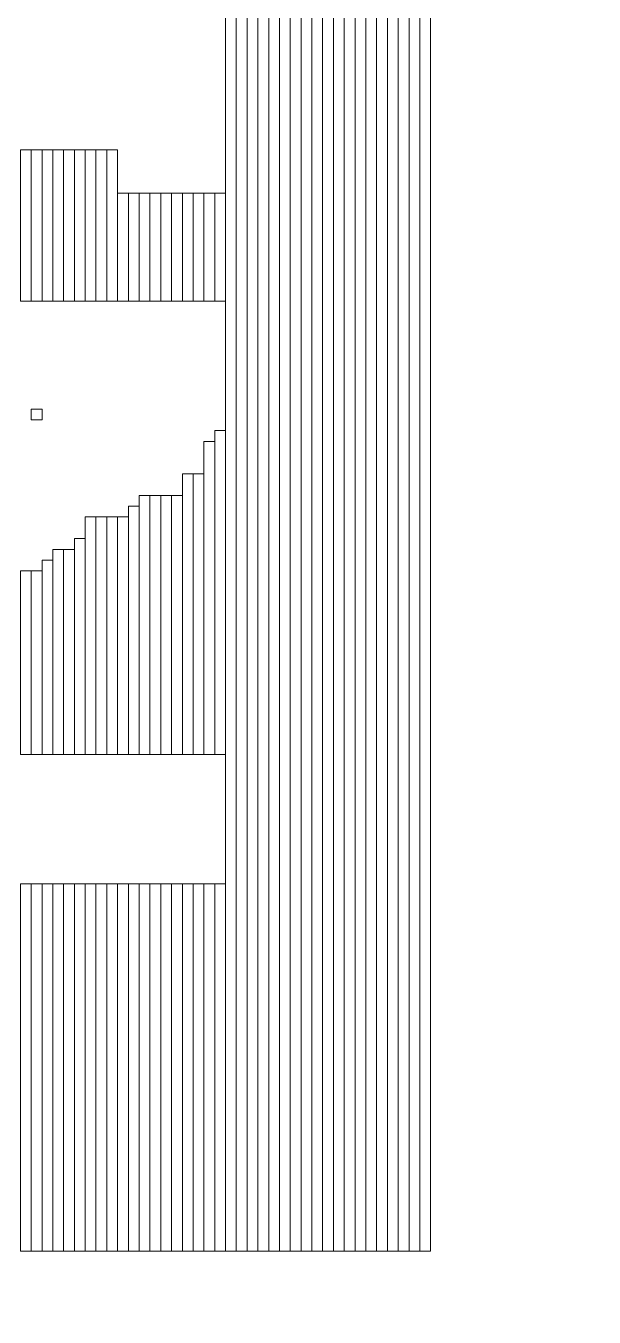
# Model space of a CAD drawing. Header units: millimetres. Extents: x -86 to 67, y -55 to 52.
# Drawn here: x -41.678 to -40.34, y 25.809 to 28.847 of the extents above; entities that cross this region are included whole.
import ezdxf

# ---------------------------------------------------------------- set-up
doc = ezdxf.new("R2010")
doc.units = ezdxf.units.MM
doc.header["$MEASUREMENT"] = 0
doc.layers.add('BG_OUTLINE', color=7, linetype='Continuous')
doc.layers.add('MA_PEN3', color=7, linetype='Continuous')

msp = doc.modelspace()

# ---------------------------------------------------------------- linework, layer by layer
at = {"layer": 'BG_OUTLINE', "color": 3, "lineweight": 9}
msp.add_open_spline([(-60.0926, 34.7331), (-60.0926, 34.7331), (63.7724, 34.7331), (63.7724, 34.7331), (63.7724, 34.7331), (64.585, 34.7336), (65.3646, 34.4113), (65.9396, 33.837), (65.9396, 33.837), (66.5146, 33.2627), (66.8379, 32.4797), (66.8384, 31.667), (66.8384, 31.667), (66.8384, 31.667), (66.8412, -52.28), (66.8412, -52.28), (66.8412, -52.28), (66.8412, -52.28), (66.8384, -52.1933), (66.8384, -52.1933), (66.8384, -52.1933), (66.8389, -53.006), (66.5166, -53.7856), (65.9424, -54.3606), (65.9424, -54.3606), (65.3681, -54.9356), (64.585, -55.2589), (63.7724, -55.2594), (63.7724, -55.2594), (63.7724, -55.2594), (-60.1869, -55.2594), (-60.1869, -55.2594), (-60.1869, -55.2594), (-60.1869, -55.2594), (-60.0853, -55.2518), (-60.0853, -55.2518), (-60.0853, -55.2518), (-60.8979, -55.2523), (-61.6775, -54.9299), (-62.2525, -54.3557), (-62.2525, -54.3557), (-62.8275, -53.7814), (-63.1508, -52.9984), (-63.1513, -52.1857), (-63.1513, -52.1857), (-63.1513, -52.1857), (-63.1587, 31.667), (-63.1587, 31.667), (-63.1587, 31.667), (-63.1592, 32.4797), (-62.8369, 33.2593), (-62.2626, 33.8343), (-62.2626, 33.8343), (-61.6883, 34.4093), (-60.9053, 34.7326), (-60.0926, 34.7331)], degree=3, knots=[0, 0, 0, 0, 0.071429, 0.071429, 0.071429, 0.071429, 0.142857, 0.142857, 0.142857, 0.142857, 0.214286, 0.214286, 0.214286, 0.214286, 0.285714, 0.285714, 0.285714, 0.285714, 0.357143, 0.357143, 0.357143, 0.357143, 0.428571, 0.428571, 0.428571, 0.428571, 0.5, 0.5, 0.5, 0.5, 0.571429, 0.571429, 0.571429, 0.571429, 0.642857, 0.642857, 0.642857, 0.642857, 0.714286, 0.714286, 0.714286, 0.714286, 0.785714, 0.785714, 0.785714, 0.785714, 0.857143, 0.857143, 0.857143, 0.857143, 0.928571, 0.928571, 0.928571, 0.928571, 1, 1, 1, 1], dxfattribs=at)
at = {"layer": 'MA_PEN3', "color": 5, "lineweight": 9}
for points in [[(-41.208, 34.2959), (-41.208, 34.2959), (-41.1826, 34.2959), (-41.1826, 34.2959), (-41.1826, 34.2959), (-41.1826, 34.2959), (-41.1826, 25.9647), (-41.1826, 25.9647), (-41.1826, 25.9647), (-41.1826, 25.9647), (-41.208, 25.9647), (-41.208, 25.9647), (-41.208, 25.9647), (-41.208, 25.9647), (-41.208, 34.2959), (-41.208, 34.2959)], [(-41.1826, 34.2959), (-41.1826, 34.2959), (-41.1572, 34.2959), (-41.1572, 34.2959), (-41.1572, 34.2959), (-41.1572, 34.2959), (-41.1572, 25.9647), (-41.1572, 25.9647), (-41.1572, 25.9647), (-41.1572, 25.9647), (-41.1826, 25.9647), (-41.1826, 25.9647), (-41.1826, 25.9647), (-41.1826, 25.9647), (-41.1826, 34.2959), (-41.1826, 34.2959)], [(-41.1572, 34.2959), (-41.1572, 34.2959), (-41.1318, 34.2959), (-41.1318, 34.2959), (-41.1318, 34.2959), (-41.1318, 34.2959), (-41.1318, 25.9647), (-41.1318, 25.9647), (-41.1318, 25.9647), (-41.1318, 25.9647), (-41.1572, 25.9647), (-41.1572, 25.9647), (-41.1572, 25.9647), (-41.1572, 25.9647), (-41.1572, 34.2959), (-41.1572, 34.2959)], [(-41.1318, 34.2959), (-41.1318, 34.2959), (-41.1064, 34.2959), (-41.1064, 34.2959), (-41.1064, 34.2959), (-41.1064, 34.2959), (-41.1064, 25.9647), (-41.1064, 25.9647), (-41.1064, 25.9647), (-41.1064, 25.9647), (-41.1318, 25.9647), (-41.1318, 25.9647), (-41.1318, 25.9647), (-41.1318, 25.9647), (-41.1318, 34.2959), (-41.1318, 34.2959)], [(-41.1064, 34.2959), (-41.1064, 34.2959), (-41.081, 34.2959), (-41.081, 34.2959), (-41.081, 34.2959), (-41.081, 34.2959), (-41.081, 25.9647), (-41.081, 25.9647), (-41.081, 25.9647), (-41.081, 25.9647), (-41.1064, 25.9647), (-41.1064, 25.9647), (-41.1064, 25.9647), (-41.1064, 25.9647), (-41.1064, 34.2959), (-41.1064, 34.2959)], [(-41.081, 34.2959), (-41.081, 34.2959), (-41.0556, 34.2959), (-41.0556, 34.2959), (-41.0556, 34.2959), (-41.0556, 34.2959), (-41.0556, 25.9647), (-41.0556, 25.9647), (-41.0556, 25.9647), (-41.0556, 25.9647), (-41.081, 25.9647), (-41.081, 25.9647), (-41.081, 25.9647), (-41.081, 25.9647), (-41.081, 34.2959), (-41.081, 34.2959)], [(-41.0556, 34.2959), (-41.0556, 34.2959), (-41.0302, 34.2959), (-41.0302, 34.2959), (-41.0302, 34.2959), (-41.0302, 34.2959), (-41.0302, 25.9647), (-41.0302, 25.9647), (-41.0302, 25.9647), (-41.0302, 25.9647), (-41.0556, 25.9647), (-41.0556, 25.9647), (-41.0556, 25.9647), (-41.0556, 25.9647), (-41.0556, 34.2959), (-41.0556, 34.2959)], [(-41.0302, 34.2959), (-41.0302, 34.2959), (-41.0048, 34.2959), (-41.0048, 34.2959), (-41.0048, 34.2959), (-41.0048, 34.2959), (-41.0048, 25.9647), (-41.0048, 25.9647), (-41.0048, 25.9647), (-41.0048, 25.9647), (-41.0302, 25.9647), (-41.0302, 25.9647), (-41.0302, 25.9647), (-41.0302, 25.9647), (-41.0302, 34.2959), (-41.0302, 34.2959)], [(-41.0048, 34.2959), (-41.0048, 34.2959), (-40.9794, 34.2959), (-40.9794, 34.2959), (-40.9794, 34.2959), (-40.9794, 34.2959), (-40.9794, 25.9647), (-40.9794, 25.9647), (-40.9794, 25.9647), (-40.9794, 25.9647), (-41.0048, 25.9647), (-41.0048, 25.9647), (-41.0048, 25.9647), (-41.0048, 25.9647), (-41.0048, 34.2959), (-41.0048, 34.2959)], [(-40.9794, 34.2959), (-40.9794, 34.2959), (-40.954, 34.2959), (-40.954, 34.2959), (-40.954, 34.2959), (-40.954, 34.2959), (-40.954, 25.9647), (-40.954, 25.9647), (-40.954, 25.9647), (-40.954, 25.9647), (-40.9794, 25.9647), (-40.9794, 25.9647), (-40.9794, 25.9647), (-40.9794, 25.9647), (-40.9794, 34.2959), (-40.9794, 34.2959)], [(-40.954, 34.2959), (-40.954, 34.2959), (-40.9286, 34.2959), (-40.9286, 34.2959), (-40.9286, 34.2959), (-40.9286, 34.2959), (-40.9286, 25.9647), (-40.9286, 25.9647), (-40.9286, 25.9647), (-40.9286, 25.9647), (-40.954, 25.9647), (-40.954, 25.9647), (-40.954, 25.9647), (-40.954, 25.9647), (-40.954, 34.2959), (-40.954, 34.2959)], [(-40.9286, 34.2959), (-40.9286, 34.2959), (-40.9032, 34.2959), (-40.9032, 34.2959), (-40.9032, 34.2959), (-40.9032, 34.2959), (-40.9032, 25.9647), (-40.9032, 25.9647), (-40.9032, 25.9647), (-40.9032, 25.9647), (-40.9286, 25.9647), (-40.9286, 25.9647), (-40.9286, 25.9647), (-40.9286, 25.9647), (-40.9286, 34.2959), (-40.9286, 34.2959)], [(-40.9032, 34.2959), (-40.9032, 34.2959), (-40.8778, 34.2959), (-40.8778, 34.2959), (-40.8778, 34.2959), (-40.8778, 34.2959), (-40.8778, 25.9647), (-40.8778, 25.9647), (-40.8778, 25.9647), (-40.8778, 25.9647), (-40.9032, 25.9647), (-40.9032, 25.9647), (-40.9032, 25.9647), (-40.9032, 25.9647), (-40.9032, 34.2959), (-40.9032, 34.2959)], [(-40.8778, 34.2959), (-40.8778, 34.2959), (-40.8524, 34.2959), (-40.8524, 34.2959), (-40.8524, 34.2959), (-40.8524, 34.2959), (-40.8524, 25.9647), (-40.8524, 25.9647), (-40.8524, 25.9647), (-40.8524, 25.9647), (-40.8778, 25.9647), (-40.8778, 25.9647), (-40.8778, 25.9647), (-40.8778, 25.9647), (-40.8778, 34.2959), (-40.8778, 34.2959)], [(-40.8524, 34.2959), (-40.8524, 34.2959), (-40.827, 34.2959), (-40.827, 34.2959), (-40.827, 34.2959), (-40.827, 34.2959), (-40.827, 25.9647), (-40.827, 25.9647), (-40.827, 25.9647), (-40.827, 25.9647), (-40.8524, 25.9647), (-40.8524, 25.9647), (-40.8524, 25.9647), (-40.8524, 25.9647), (-40.8524, 34.2959), (-40.8524, 34.2959)], [(-40.827, 34.2959), (-40.827, 34.2959), (-40.8016, 34.2959), (-40.8016, 34.2959), (-40.8016, 34.2959), (-40.8016, 34.2959), (-40.8016, 25.9647), (-40.8016, 25.9647), (-40.8016, 25.9647), (-40.8016, 25.9647), (-40.827, 25.9647), (-40.827, 25.9647), (-40.827, 25.9647), (-40.827, 25.9647), (-40.827, 34.2959), (-40.827, 34.2959)], [(-40.8016, 34.2959), (-40.8016, 34.2959), (-40.7762, 34.2959), (-40.7762, 34.2959), (-40.7762, 34.2959), (-40.7762, 34.2959), (-40.7762, 25.9647), (-40.7762, 25.9647), (-40.7762, 25.9647), (-40.7762, 25.9647), (-40.8016, 25.9647), (-40.8016, 25.9647), (-40.8016, 25.9647), (-40.8016, 25.9647), (-40.8016, 34.2959), (-40.8016, 34.2959)], [(-40.7762, 34.2959), (-40.7762, 34.2959), (-40.7508, 34.2959), (-40.7508, 34.2959), (-40.7508, 34.2959), (-40.7508, 34.2959), (-40.7508, 25.9647), (-40.7508, 25.9647), (-40.7508, 25.9647), (-40.7508, 25.9647), (-40.7762, 25.9647), (-40.7762, 25.9647), (-40.7762, 25.9647), (-40.7762, 25.9647), (-40.7762, 34.2959), (-40.7762, 34.2959)], [(-40.7508, 34.2959), (-40.7508, 34.2959), (-40.7254, 34.2959), (-40.7254, 34.2959), (-40.7254, 34.2959), (-40.7254, 34.2959), (-40.7254, 25.9647), (-40.7254, 25.9647), (-40.7254, 25.9647), (-40.7254, 25.9647), (-40.7508, 25.9647), (-40.7508, 25.9647), (-40.7508, 25.9647), (-40.7508, 25.9647), (-40.7508, 34.2959), (-40.7508, 34.2959)], [(-41.6906, 28.5555), (-41.6906, 28.5555), (-41.6652, 28.5555), (-41.6652, 28.5555), (-41.6652, 28.5555), (-41.6652, 28.5555), (-41.6652, 28.1999), (-41.6652, 28.1999), (-41.6652, 28.1999), (-41.6652, 28.1999), (-41.6906, 28.1999), (-41.6906, 28.1999), (-41.6906, 28.1999), (-41.6906, 28.1999), (-41.6906, 28.5555), (-41.6906, 28.5555)], [(-41.6652, 28.5555), (-41.6652, 28.5555), (-41.6398, 28.5555), (-41.6398, 28.5555), (-41.6398, 28.5555), (-41.6398, 28.5555), (-41.6398, 28.1999), (-41.6398, 28.1999), (-41.6398, 28.1999), (-41.6398, 28.1999), (-41.6652, 28.1999), (-41.6652, 28.1999), (-41.6652, 28.1999), (-41.6652, 28.1999), (-41.6652, 28.5555), (-41.6652, 28.5555)], [(-41.6398, 28.5555), (-41.6398, 28.5555), (-41.6144, 28.5555), (-41.6144, 28.5555), (-41.6144, 28.5555), (-41.6144, 28.5555), (-41.6144, 28.1999), (-41.6144, 28.1999), (-41.6144, 28.1999), (-41.6144, 28.1999), (-41.6398, 28.1999), (-41.6398, 28.1999), (-41.6398, 28.1999), (-41.6398, 28.1999), (-41.6398, 28.5555), (-41.6398, 28.5555)], [(-41.6144, 28.5555), (-41.6144, 28.5555), (-41.589, 28.5555), (-41.589, 28.5555), (-41.589, 28.5555), (-41.589, 28.5555), (-41.589, 28.1999), (-41.589, 28.1999), (-41.589, 28.1999), (-41.589, 28.1999), (-41.6144, 28.1999), (-41.6144, 28.1999), (-41.6144, 28.1999), (-41.6144, 28.1999), (-41.6144, 28.5555), (-41.6144, 28.5555)], [(-41.589, 28.5555), (-41.589, 28.5555), (-41.5636, 28.5555), (-41.5636, 28.5555), (-41.5636, 28.5555), (-41.5636, 28.5555), (-41.5636, 28.1999), (-41.5636, 28.1999), (-41.5636, 28.1999), (-41.5636, 28.1999), (-41.589, 28.1999), (-41.589, 28.1999), (-41.589, 28.1999), (-41.589, 28.1999), (-41.589, 28.5555), (-41.589, 28.5555)], [(-41.5636, 28.5555), (-41.5636, 28.5555), (-41.5382, 28.5555), (-41.5382, 28.5555), (-41.5382, 28.5555), (-41.5382, 28.5555), (-41.5382, 28.1999), (-41.5382, 28.1999), (-41.5382, 28.1999), (-41.5382, 28.1999), (-41.5636, 28.1999), (-41.5636, 28.1999), (-41.5636, 28.1999), (-41.5636, 28.1999), (-41.5636, 28.5555), (-41.5636, 28.5555)], [(-41.5382, 28.5555), (-41.5382, 28.5555), (-41.5128, 28.5555), (-41.5128, 28.5555), (-41.5128, 28.5555), (-41.5128, 28.5555), (-41.5128, 28.1999), (-41.5128, 28.1999), (-41.5128, 28.1999), (-41.5128, 28.1999), (-41.5382, 28.1999), (-41.5382, 28.1999), (-41.5382, 28.1999), (-41.5382, 28.1999), (-41.5382, 28.5555), (-41.5382, 28.5555)], [(-41.5128, 28.5555), (-41.5128, 28.5555), (-41.4874, 28.5555), (-41.4874, 28.5555), (-41.4874, 28.5555), (-41.4874, 28.5555), (-41.4874, 28.1999), (-41.4874, 28.1999), (-41.4874, 28.1999), (-41.4874, 28.1999), (-41.5128, 28.1999), (-41.5128, 28.1999), (-41.5128, 28.1999), (-41.5128, 28.1999), (-41.5128, 28.5555), (-41.5128, 28.5555)], [(-41.4874, 28.5555), (-41.4874, 28.5555), (-41.462, 28.5555), (-41.462, 28.5555), (-41.462, 28.5555), (-41.462, 28.5555), (-41.462, 28.1999), (-41.462, 28.1999), (-41.462, 28.1999), (-41.462, 28.1999), (-41.4874, 28.1999), (-41.4874, 28.1999), (-41.4874, 28.1999), (-41.4874, 28.1999), (-41.4874, 28.5555), (-41.4874, 28.5555)], [(-41.462, 28.4539), (-41.462, 28.4539), (-41.4366, 28.4539), (-41.4366, 28.4539), (-41.4366, 28.4539), (-41.4366, 28.4539), (-41.4366, 28.1999), (-41.4366, 28.1999), (-41.4366, 28.1999), (-41.4366, 28.1999), (-41.462, 28.1999), (-41.462, 28.1999), (-41.462, 28.1999), (-41.462, 28.1999), (-41.462, 28.4539), (-41.462, 28.4539)], [(-41.4366, 28.4539), (-41.4366, 28.4539), (-41.4112, 28.4539), (-41.4112, 28.4539), (-41.4112, 28.4539), (-41.4112, 28.4539), (-41.4112, 28.1999), (-41.4112, 28.1999), (-41.4112, 28.1999), (-41.4112, 28.1999), (-41.4366, 28.1999), (-41.4366, 28.1999), (-41.4366, 28.1999), (-41.4366, 28.1999), (-41.4366, 28.4539), (-41.4366, 28.4539)], [(-41.4112, 28.4539), (-41.4112, 28.4539), (-41.3858, 28.4539), (-41.3858, 28.4539), (-41.3858, 28.4539), (-41.3858, 28.4539), (-41.3858, 28.1999), (-41.3858, 28.1999), (-41.3858, 28.1999), (-41.3858, 28.1999), (-41.4112, 28.1999), (-41.4112, 28.1999), (-41.4112, 28.1999), (-41.4112, 28.1999), (-41.4112, 28.4539), (-41.4112, 28.4539)], [(-41.3858, 28.4539), (-41.3858, 28.4539), (-41.3604, 28.4539), (-41.3604, 28.4539), (-41.3604, 28.4539), (-41.3604, 28.4539), (-41.3604, 28.1999), (-41.3604, 28.1999), (-41.3604, 28.1999), (-41.3604, 28.1999), (-41.3858, 28.1999), (-41.3858, 28.1999), (-41.3858, 28.1999), (-41.3858, 28.1999), (-41.3858, 28.4539), (-41.3858, 28.4539)], [(-41.3604, 28.4539), (-41.3604, 28.4539), (-41.335, 28.4539), (-41.335, 28.4539), (-41.335, 28.4539), (-41.335, 28.4539), (-41.335, 28.1999), (-41.335, 28.1999), (-41.335, 28.1999), (-41.335, 28.1999), (-41.3604, 28.1999), (-41.3604, 28.1999), (-41.3604, 28.1999), (-41.3604, 28.1999), (-41.3604, 28.4539), (-41.3604, 28.4539)], [(-41.335, 28.4539), (-41.335, 28.4539), (-41.3096, 28.4539), (-41.3096, 28.4539), (-41.3096, 28.4539), (-41.3096, 28.4539), (-41.3096, 28.1999), (-41.3096, 28.1999), (-41.3096, 28.1999), (-41.3096, 28.1999), (-41.335, 28.1999), (-41.335, 28.1999), (-41.335, 28.1999), (-41.335, 28.1999), (-41.335, 28.4539), (-41.335, 28.4539)], [(-41.3096, 28.4539), (-41.3096, 28.4539), (-41.2842, 28.4539), (-41.2842, 28.4539), (-41.2842, 28.4539), (-41.2842, 28.4539), (-41.2842, 28.1999), (-41.2842, 28.1999), (-41.2842, 28.1999), (-41.2842, 28.1999), (-41.3096, 28.1999), (-41.3096, 28.1999), (-41.3096, 28.1999), (-41.3096, 28.1999), (-41.3096, 28.4539), (-41.3096, 28.4539)], [(-41.2842, 28.4539), (-41.2842, 28.4539), (-41.2588, 28.4539), (-41.2588, 28.4539), (-41.2588, 28.4539), (-41.2588, 28.4539), (-41.2588, 28.1999), (-41.2588, 28.1999), (-41.2588, 28.1999), (-41.2588, 28.1999), (-41.2842, 28.1999), (-41.2842, 28.1999), (-41.2842, 28.1999), (-41.2842, 28.1999), (-41.2842, 28.4539), (-41.2842, 28.4539)], [(-41.2588, 28.4539), (-41.2588, 28.4539), (-41.2334, 28.4539), (-41.2334, 28.4539), (-41.2334, 28.4539), (-41.2334, 28.4539), (-41.2334, 28.1999), (-41.2334, 28.1999), (-41.2334, 28.1999), (-41.2334, 28.1999), (-41.2588, 28.1999), (-41.2588, 28.1999), (-41.2588, 28.1999), (-41.2588, 28.1999), (-41.2588, 28.4539), (-41.2588, 28.4539)], [(-41.2334, 28.4539), (-41.2334, 28.4539), (-41.208, 28.4539), (-41.208, 28.4539), (-41.208, 28.4539), (-41.208, 28.4539), (-41.208, 28.1999), (-41.208, 28.1999), (-41.208, 28.1999), (-41.208, 28.1999), (-41.2334, 28.1999), (-41.2334, 28.1999), (-41.2334, 28.1999), (-41.2334, 28.1999), (-41.2334, 28.4539), (-41.2334, 28.4539)], [(-41.6652, 27.9459), (-41.6652, 27.9459), (-41.6398, 27.9459), (-41.6398, 27.9459), (-41.6398, 27.9459), (-41.6398, 27.9459), (-41.6398, 27.9205), (-41.6398, 27.9205), (-41.6398, 27.9205), (-41.6398, 27.9205), (-41.6652, 27.9205), (-41.6652, 27.9205), (-41.6652, 27.9205), (-41.6652, 27.9205), (-41.6652, 27.9459), (-41.6652, 27.9459)], [(-41.2334, 27.8951), (-41.2334, 27.8951), (-41.208, 27.8951), (-41.208, 27.8951), (-41.208, 27.8951), (-41.208, 27.8951), (-41.208, 27.1331), (-41.208, 27.1331), (-41.208, 27.1331), (-41.208, 27.1331), (-41.2334, 27.1331), (-41.2334, 27.1331), (-41.2334, 27.1331), (-41.2334, 27.1331), (-41.2334, 27.8951), (-41.2334, 27.8951)], [(-41.2588, 27.8697), (-41.2588, 27.8697), (-41.2334, 27.8697), (-41.2334, 27.8697), (-41.2334, 27.8697), (-41.2334, 27.8697), (-41.2334, 27.1331), (-41.2334, 27.1331), (-41.2334, 27.1331), (-41.2334, 27.1331), (-41.2588, 27.1331), (-41.2588, 27.1331), (-41.2588, 27.1331), (-41.2588, 27.1331), (-41.2588, 27.8697), (-41.2588, 27.8697)], [(-41.3096, 27.7935), (-41.3096, 27.7935), (-41.2842, 27.7935), (-41.2842, 27.7935), (-41.2842, 27.7935), (-41.2842, 27.7935), (-41.2842, 27.1331), (-41.2842, 27.1331), (-41.2842, 27.1331), (-41.2842, 27.1331), (-41.3096, 27.1331), (-41.3096, 27.1331), (-41.3096, 27.1331), (-41.3096, 27.1331), (-41.3096, 27.7935), (-41.3096, 27.7935)], [(-41.2842, 27.7935), (-41.2842, 27.7935), (-41.2588, 27.7935), (-41.2588, 27.7935), (-41.2588, 27.7935), (-41.2588, 27.7935), (-41.2588, 27.1331), (-41.2588, 27.1331), (-41.2588, 27.1331), (-41.2588, 27.1331), (-41.2842, 27.1331), (-41.2842, 27.1331), (-41.2842, 27.1331), (-41.2842, 27.1331), (-41.2842, 27.7935), (-41.2842, 27.7935)], [(-41.4112, 27.7427), (-41.4112, 27.7427), (-41.3858, 27.7427), (-41.3858, 27.7427), (-41.3858, 27.7427), (-41.3858, 27.7427), (-41.3858, 27.1331), (-41.3858, 27.1331), (-41.3858, 27.1331), (-41.3858, 27.1331), (-41.4112, 27.1331), (-41.4112, 27.1331), (-41.4112, 27.1331), (-41.4112, 27.1331), (-41.4112, 27.7427), (-41.4112, 27.7427)], [(-41.3858, 27.7427), (-41.3858, 27.7427), (-41.3604, 27.7427), (-41.3604, 27.7427), (-41.3604, 27.7427), (-41.3604, 27.7427), (-41.3604, 27.1331), (-41.3604, 27.1331), (-41.3604, 27.1331), (-41.3604, 27.1331), (-41.3858, 27.1331), (-41.3858, 27.1331), (-41.3858, 27.1331), (-41.3858, 27.1331), (-41.3858, 27.7427), (-41.3858, 27.7427)], [(-41.3604, 27.7427), (-41.3604, 27.7427), (-41.335, 27.7427), (-41.335, 27.7427), (-41.335, 27.7427), (-41.335, 27.7427), (-41.335, 27.1331), (-41.335, 27.1331), (-41.335, 27.1331), (-41.335, 27.1331), (-41.3604, 27.1331), (-41.3604, 27.1331), (-41.3604, 27.1331), (-41.3604, 27.1331), (-41.3604, 27.7427), (-41.3604, 27.7427)], [(-41.335, 27.7427), (-41.335, 27.7427), (-41.3096, 27.7427), (-41.3096, 27.7427), (-41.3096, 27.7427), (-41.3096, 27.7427), (-41.3096, 27.1331), (-41.3096, 27.1331), (-41.3096, 27.1331), (-41.3096, 27.1331), (-41.335, 27.1331), (-41.335, 27.1331), (-41.335, 27.1331), (-41.335, 27.1331), (-41.335, 27.7427), (-41.335, 27.7427)], [(-41.4366, 27.7173), (-41.4366, 27.7173), (-41.4112, 27.7173), (-41.4112, 27.7173), (-41.4112, 27.7173), (-41.4112, 27.7173), (-41.4112, 27.1331), (-41.4112, 27.1331), (-41.4112, 27.1331), (-41.4112, 27.1331), (-41.4366, 27.1331), (-41.4366, 27.1331), (-41.4366, 27.1331), (-41.4366, 27.1331), (-41.4366, 27.7173), (-41.4366, 27.7173)], [(-41.5382, 27.6919), (-41.5382, 27.6919), (-41.5128, 27.6919), (-41.5128, 27.6919), (-41.5128, 27.6919), (-41.5128, 27.6919), (-41.5128, 27.1331), (-41.5128, 27.1331), (-41.5128, 27.1331), (-41.5128, 27.1331), (-41.5382, 27.1331), (-41.5382, 27.1331), (-41.5382, 27.1331), (-41.5382, 27.1331), (-41.5382, 27.6919), (-41.5382, 27.6919)], [(-41.5128, 27.6919), (-41.5128, 27.6919), (-41.4874, 27.6919), (-41.4874, 27.6919), (-41.4874, 27.6919), (-41.4874, 27.6919), (-41.4874, 27.1331), (-41.4874, 27.1331), (-41.4874, 27.1331), (-41.4874, 27.1331), (-41.5128, 27.1331), (-41.5128, 27.1331), (-41.5128, 27.1331), (-41.5128, 27.1331), (-41.5128, 27.6919), (-41.5128, 27.6919)], [(-41.4874, 27.6919), (-41.4874, 27.6919), (-41.462, 27.6919), (-41.462, 27.6919), (-41.462, 27.6919), (-41.462, 27.6919), (-41.462, 27.1331), (-41.462, 27.1331), (-41.462, 27.1331), (-41.462, 27.1331), (-41.4874, 27.1331), (-41.4874, 27.1331), (-41.4874, 27.1331), (-41.4874, 27.1331), (-41.4874, 27.6919), (-41.4874, 27.6919)], [(-41.462, 27.6919), (-41.462, 27.6919), (-41.4366, 27.6919), (-41.4366, 27.6919), (-41.4366, 27.6919), (-41.4366, 27.6919), (-41.4366, 27.1331), (-41.4366, 27.1331), (-41.4366, 27.1331), (-41.4366, 27.1331), (-41.462, 27.1331), (-41.462, 27.1331), (-41.462, 27.1331), (-41.462, 27.1331), (-41.462, 27.6919), (-41.462, 27.6919)], [(-41.5636, 27.6411), (-41.5636, 27.6411), (-41.5382, 27.6411), (-41.5382, 27.6411), (-41.5382, 27.6411), (-41.5382, 27.6411), (-41.5382, 27.1331), (-41.5382, 27.1331), (-41.5382, 27.1331), (-41.5382, 27.1331), (-41.5636, 27.1331), (-41.5636, 27.1331), (-41.5636, 27.1331), (-41.5636, 27.1331), (-41.5636, 27.6411), (-41.5636, 27.6411)], [(-41.6398, 27.5903), (-41.6398, 27.5903), (-41.6144, 27.5903), (-41.6144, 27.5903), (-41.6144, 27.5903), (-41.6144, 27.5903), (-41.6144, 27.1331), (-41.6144, 27.1331), (-41.6144, 27.1331), (-41.6144, 27.1331), (-41.6398, 27.1331), (-41.6398, 27.1331), (-41.6398, 27.1331), (-41.6398, 27.1331), (-41.6398, 27.5903), (-41.6398, 27.5903)], [(-41.6144, 27.6157), (-41.6144, 27.6157), (-41.589, 27.6157), (-41.589, 27.6157), (-41.589, 27.6157), (-41.589, 27.6157), (-41.589, 27.1331), (-41.589, 27.1331), (-41.589, 27.1331), (-41.589, 27.1331), (-41.6144, 27.1331), (-41.6144, 27.1331), (-41.6144, 27.1331), (-41.6144, 27.1331), (-41.6144, 27.6157), (-41.6144, 27.6157)], [(-41.589, 27.6157), (-41.589, 27.6157), (-41.5636, 27.6157), (-41.5636, 27.6157), (-41.5636, 27.6157), (-41.5636, 27.6157), (-41.5636, 27.1331), (-41.5636, 27.1331), (-41.5636, 27.1331), (-41.5636, 27.1331), (-41.589, 27.1331), (-41.589, 27.1331), (-41.589, 27.1331), (-41.589, 27.1331), (-41.589, 27.6157), (-41.589, 27.6157)], [(-41.6906, 27.5649), (-41.6906, 27.5649), (-41.6652, 27.5649), (-41.6652, 27.5649), (-41.6652, 27.5649), (-41.6652, 27.5649), (-41.6652, 27.1331), (-41.6652, 27.1331), (-41.6652, 27.1331), (-41.6652, 27.1331), (-41.6906, 27.1331), (-41.6906, 27.1331), (-41.6906, 27.1331), (-41.6906, 27.1331), (-41.6906, 27.5649), (-41.6906, 27.5649)], [(-41.6652, 27.5649), (-41.6652, 27.5649), (-41.6398, 27.5649), (-41.6398, 27.5649), (-41.6398, 27.5649), (-41.6398, 27.5649), (-41.6398, 27.1331), (-41.6398, 27.1331), (-41.6398, 27.1331), (-41.6398, 27.1331), (-41.6652, 27.1331), (-41.6652, 27.1331), (-41.6652, 27.1331), (-41.6652, 27.1331), (-41.6652, 27.5649), (-41.6652, 27.5649)], [(-41.6906, 26.8283), (-41.6906, 26.8283), (-41.6652, 26.8283), (-41.6652, 26.8283), (-41.6652, 26.8283), (-41.6652, 26.8283), (-41.6652, 25.9647), (-41.6652, 25.9647), (-41.6652, 25.9647), (-41.6652, 25.9647), (-41.6906, 25.9647), (-41.6906, 25.9647), (-41.6906, 25.9647), (-41.6906, 25.9647), (-41.6906, 26.8283), (-41.6906, 26.8283)], [(-41.6652, 26.8283), (-41.6652, 26.8283), (-41.6398, 26.8283), (-41.6398, 26.8283), (-41.6398, 26.8283), (-41.6398, 26.8283), (-41.6398, 25.9647), (-41.6398, 25.9647), (-41.6398, 25.9647), (-41.6398, 25.9647), (-41.6652, 25.9647), (-41.6652, 25.9647), (-41.6652, 25.9647), (-41.6652, 25.9647), (-41.6652, 26.8283), (-41.6652, 26.8283)], [(-41.6398, 26.8283), (-41.6398, 26.8283), (-41.6144, 26.8283), (-41.6144, 26.8283), (-41.6144, 26.8283), (-41.6144, 26.8283), (-41.6144, 25.9647), (-41.6144, 25.9647), (-41.6144, 25.9647), (-41.6144, 25.9647), (-41.6398, 25.9647), (-41.6398, 25.9647), (-41.6398, 25.9647), (-41.6398, 25.9647), (-41.6398, 26.8283), (-41.6398, 26.8283)], [(-41.6144, 26.8283), (-41.6144, 26.8283), (-41.589, 26.8283), (-41.589, 26.8283), (-41.589, 26.8283), (-41.589, 26.8283), (-41.589, 25.9647), (-41.589, 25.9647), (-41.589, 25.9647), (-41.589, 25.9647), (-41.6144, 25.9647), (-41.6144, 25.9647), (-41.6144, 25.9647), (-41.6144, 25.9647), (-41.6144, 26.8283), (-41.6144, 26.8283)], [(-41.589, 26.8283), (-41.589, 26.8283), (-41.5636, 26.8283), (-41.5636, 26.8283), (-41.5636, 26.8283), (-41.5636, 26.8283), (-41.5636, 25.9647), (-41.5636, 25.9647), (-41.5636, 25.9647), (-41.5636, 25.9647), (-41.589, 25.9647), (-41.589, 25.9647), (-41.589, 25.9647), (-41.589, 25.9647), (-41.589, 26.8283), (-41.589, 26.8283)], [(-41.5636, 26.8283), (-41.5636, 26.8283), (-41.5382, 26.8283), (-41.5382, 26.8283), (-41.5382, 26.8283), (-41.5382, 26.8283), (-41.5382, 25.9647), (-41.5382, 25.9647), (-41.5382, 25.9647), (-41.5382, 25.9647), (-41.5636, 25.9647), (-41.5636, 25.9647), (-41.5636, 25.9647), (-41.5636, 25.9647), (-41.5636, 26.8283), (-41.5636, 26.8283)], [(-41.5382, 26.8283), (-41.5382, 26.8283), (-41.5128, 26.8283), (-41.5128, 26.8283), (-41.5128, 26.8283), (-41.5128, 26.8283), (-41.5128, 25.9647), (-41.5128, 25.9647), (-41.5128, 25.9647), (-41.5128, 25.9647), (-41.5382, 25.9647), (-41.5382, 25.9647), (-41.5382, 25.9647), (-41.5382, 25.9647), (-41.5382, 26.8283), (-41.5382, 26.8283)], [(-41.5128, 26.8283), (-41.5128, 26.8283), (-41.4874, 26.8283), (-41.4874, 26.8283), (-41.4874, 26.8283), (-41.4874, 26.8283), (-41.4874, 25.9647), (-41.4874, 25.9647), (-41.4874, 25.9647), (-41.4874, 25.9647), (-41.5128, 25.9647), (-41.5128, 25.9647), (-41.5128, 25.9647), (-41.5128, 25.9647), (-41.5128, 26.8283), (-41.5128, 26.8283)], [(-41.4874, 26.8283), (-41.4874, 26.8283), (-41.462, 26.8283), (-41.462, 26.8283), (-41.462, 26.8283), (-41.462, 26.8283), (-41.462, 25.9647), (-41.462, 25.9647), (-41.462, 25.9647), (-41.462, 25.9647), (-41.4874, 25.9647), (-41.4874, 25.9647), (-41.4874, 25.9647), (-41.4874, 25.9647), (-41.4874, 26.8283), (-41.4874, 26.8283)], [(-41.462, 26.8283), (-41.462, 26.8283), (-41.4366, 26.8283), (-41.4366, 26.8283), (-41.4366, 26.8283), (-41.4366, 26.8283), (-41.4366, 25.9647), (-41.4366, 25.9647), (-41.4366, 25.9647), (-41.4366, 25.9647), (-41.462, 25.9647), (-41.462, 25.9647), (-41.462, 25.9647), (-41.462, 25.9647), (-41.462, 26.8283), (-41.462, 26.8283)], [(-41.4366, 26.8283), (-41.4366, 26.8283), (-41.4112, 26.8283), (-41.4112, 26.8283), (-41.4112, 26.8283), (-41.4112, 26.8283), (-41.4112, 25.9647), (-41.4112, 25.9647), (-41.4112, 25.9647), (-41.4112, 25.9647), (-41.4366, 25.9647), (-41.4366, 25.9647), (-41.4366, 25.9647), (-41.4366, 25.9647), (-41.4366, 26.8283), (-41.4366, 26.8283)], [(-41.4112, 26.8283), (-41.4112, 26.8283), (-41.3858, 26.8283), (-41.3858, 26.8283), (-41.3858, 26.8283), (-41.3858, 26.8283), (-41.3858, 25.9647), (-41.3858, 25.9647), (-41.3858, 25.9647), (-41.3858, 25.9647), (-41.4112, 25.9647), (-41.4112, 25.9647), (-41.4112, 25.9647), (-41.4112, 25.9647), (-41.4112, 26.8283), (-41.4112, 26.8283)], [(-41.3858, 26.8283), (-41.3858, 26.8283), (-41.3604, 26.8283), (-41.3604, 26.8283), (-41.3604, 26.8283), (-41.3604, 26.8283), (-41.3604, 25.9647), (-41.3604, 25.9647), (-41.3604, 25.9647), (-41.3604, 25.9647), (-41.3858, 25.9647), (-41.3858, 25.9647), (-41.3858, 25.9647), (-41.3858, 25.9647), (-41.3858, 26.8283), (-41.3858, 26.8283)], [(-41.3604, 26.8283), (-41.3604, 26.8283), (-41.335, 26.8283), (-41.335, 26.8283), (-41.335, 26.8283), (-41.335, 26.8283), (-41.335, 25.9647), (-41.335, 25.9647), (-41.335, 25.9647), (-41.335, 25.9647), (-41.3604, 25.9647), (-41.3604, 25.9647), (-41.3604, 25.9647), (-41.3604, 25.9647), (-41.3604, 26.8283), (-41.3604, 26.8283)], [(-41.335, 26.8283), (-41.335, 26.8283), (-41.3096, 26.8283), (-41.3096, 26.8283), (-41.3096, 26.8283), (-41.3096, 26.8283), (-41.3096, 25.9647), (-41.3096, 25.9647), (-41.3096, 25.9647), (-41.3096, 25.9647), (-41.335, 25.9647), (-41.335, 25.9647), (-41.335, 25.9647), (-41.335, 25.9647), (-41.335, 26.8283), (-41.335, 26.8283)], [(-41.3096, 26.8283), (-41.3096, 26.8283), (-41.2842, 26.8283), (-41.2842, 26.8283), (-41.2842, 26.8283), (-41.2842, 26.8283), (-41.2842, 25.9647), (-41.2842, 25.9647), (-41.2842, 25.9647), (-41.2842, 25.9647), (-41.3096, 25.9647), (-41.3096, 25.9647), (-41.3096, 25.9647), (-41.3096, 25.9647), (-41.3096, 26.8283), (-41.3096, 26.8283)], [(-41.2842, 26.8283), (-41.2842, 26.8283), (-41.2588, 26.8283), (-41.2588, 26.8283), (-41.2588, 26.8283), (-41.2588, 26.8283), (-41.2588, 25.9647), (-41.2588, 25.9647), (-41.2588, 25.9647), (-41.2588, 25.9647), (-41.2842, 25.9647), (-41.2842, 25.9647), (-41.2842, 25.9647), (-41.2842, 25.9647), (-41.2842, 26.8283), (-41.2842, 26.8283)], [(-41.2588, 26.8283), (-41.2588, 26.8283), (-41.2334, 26.8283), (-41.2334, 26.8283), (-41.2334, 26.8283), (-41.2334, 26.8283), (-41.2334, 25.9647), (-41.2334, 25.9647), (-41.2334, 25.9647), (-41.2334, 25.9647), (-41.2588, 25.9647), (-41.2588, 25.9647), (-41.2588, 25.9647), (-41.2588, 25.9647), (-41.2588, 26.8283), (-41.2588, 26.8283)], [(-41.2334, 26.8283), (-41.2334, 26.8283), (-41.208, 26.8283), (-41.208, 26.8283), (-41.208, 26.8283), (-41.208, 26.8283), (-41.208, 25.9647), (-41.208, 25.9647), (-41.208, 25.9647), (-41.208, 25.9647), (-41.2334, 25.9647), (-41.2334, 25.9647), (-41.2334, 25.9647), (-41.2334, 25.9647), (-41.2334, 26.8283), (-41.2334, 26.8283)]]:
    msp.add_open_spline(points, degree=3, knots=[0, 0, 0, 0, 0.25, 0.25, 0.25, 0.25, 0.5, 0.5, 0.5, 0.5, 0.75, 0.75, 0.75, 0.75, 1, 1, 1, 1], dxfattribs=at)

doc.saveas('drawing.dxf')
